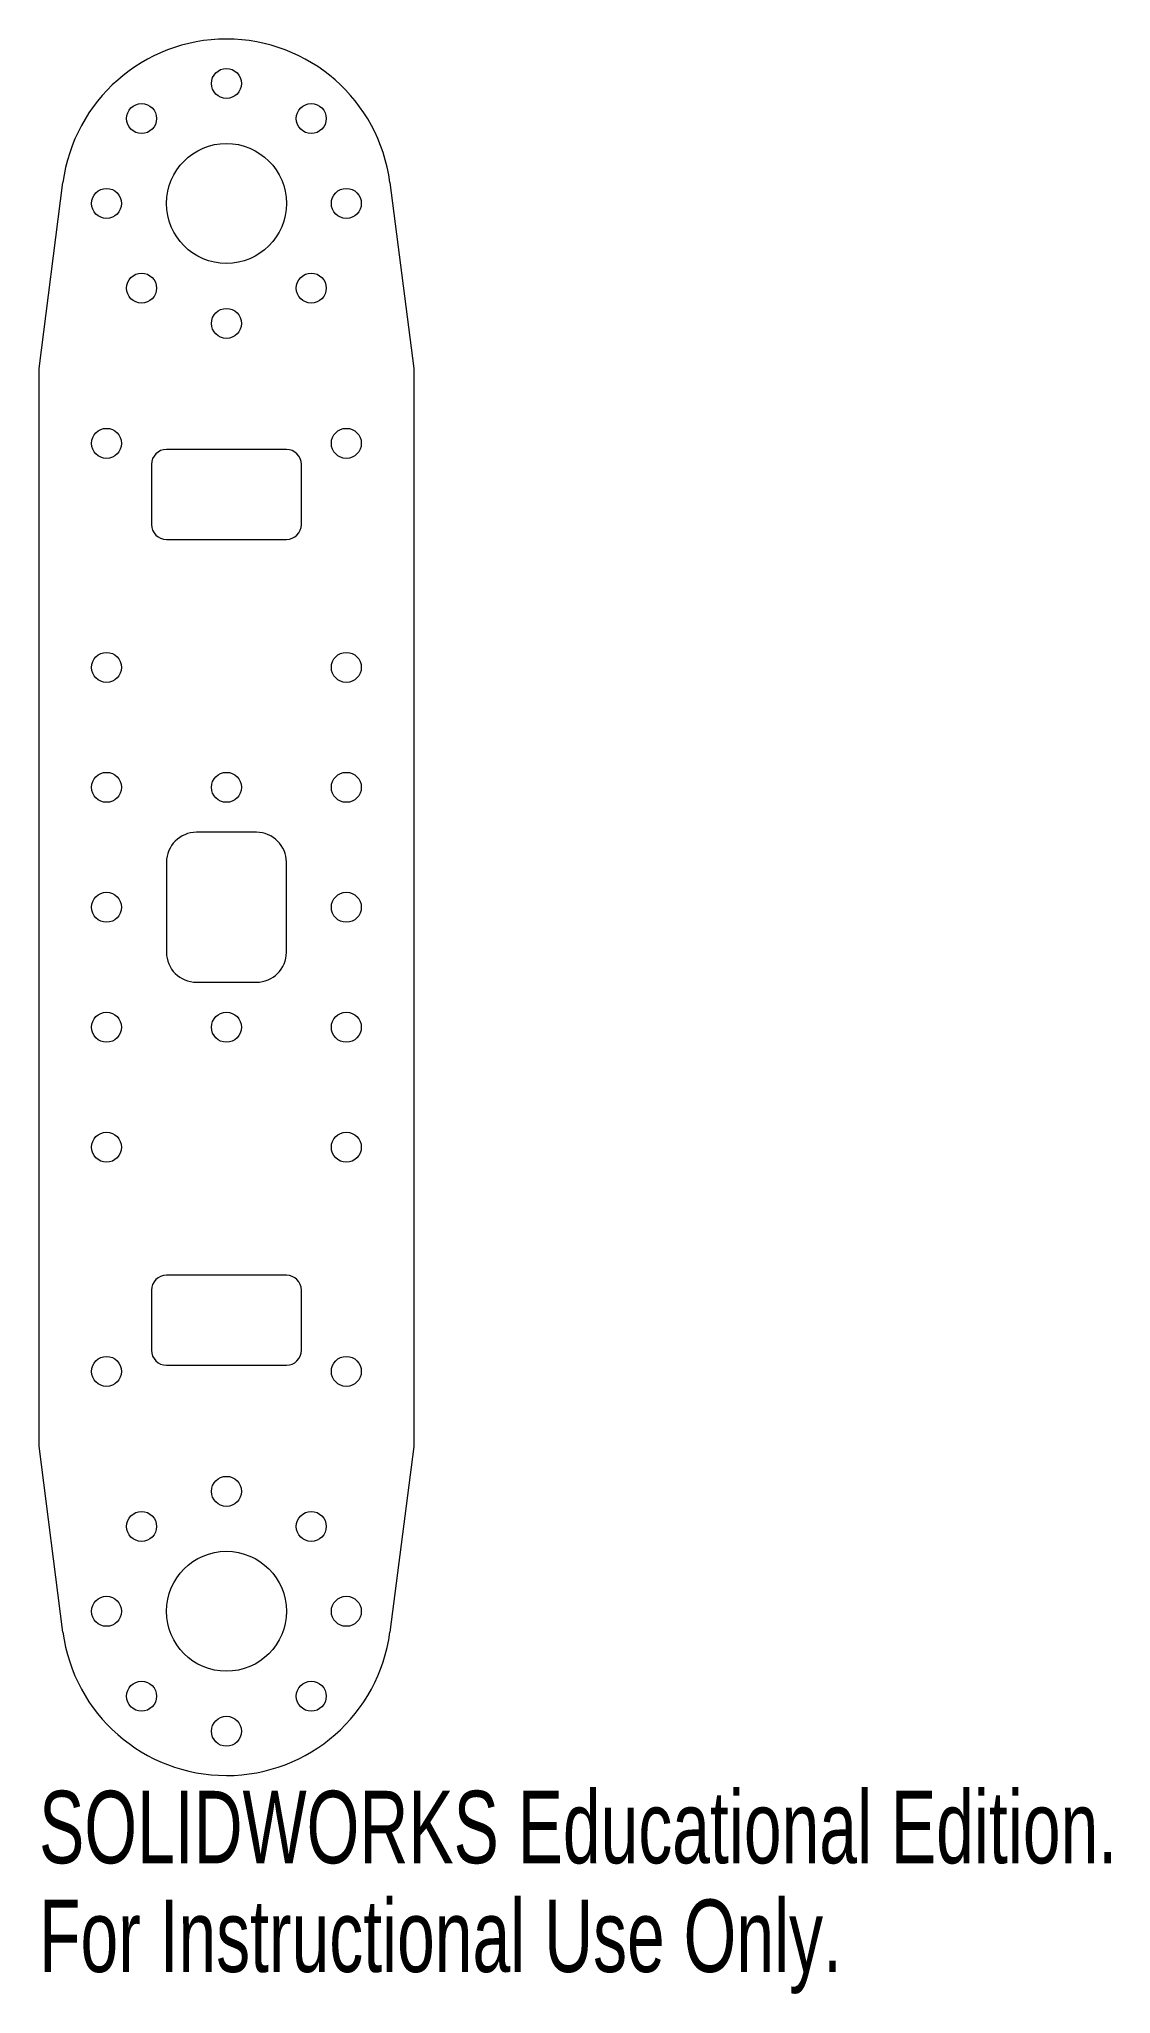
# Model space of a CAD drawing. Header units: millimetres. Extents: x -17 to 54, y -53 to 77.
import ezdxf

# ---------------------------------------------------------------- set-up
doc = ezdxf.new("R2010")
doc.units = ezdxf.units.MM
doc.styles.add('SLDTEXTSTYLE0', font='TXT', dxfattribs={"width": 0.7})

msp = doc.modelspace()

# ---------------------------------------------------------------- linework, layer by layer
at = {"color": 7, "linetype": 'Continuous', "lineweight": 15}
for p, q in [((-17.5, 54.93), (-15.91, 67.33)), ((5.9, 67.34), (7.5, 54.94)), ((-17.5, -16.94), (-17.5, 54.93)), ((7.5, 54.94), (7.5, 44.44)), ((-10, 48.53), (-10, 44.53)), ((-1, 49.53), (-9, 49.53)), ((0, 44.53), (0, 48.53)), ((7.5, 44.44), (7.5, -6.45)), ((-9, 43.53), (-1, 43.53)), ((-3, 24), (-7, 24)), ((-9, 22), (-9, 16)), ((-1, 16), (-1, 22)), ((-7, 14), (-3, 14)), ((-1, -5.54), (-9, -5.54)), ((7.5, -6.45), (7.5, -16.95)), ((-10, -6.54), (-10, -10.54)), ((0, -10.54), (0, -6.54)), ((-9, -11.54), (-1, -11.54)), ((-15.91, -29.34), (-17.5, -16.94)), ((7.5, -16.95), (5.9, -29.35))]:
    msp.add_line(p, q, dxfattribs=at)
for centre, radius in [((-5, 73.94), 1), ((-10.66, 71.6), 1), ((0.66, 71.6), 1), ((-5, 65.94), 4), ((-13, 65.94), 1), ((3, 65.94), 1), ((-10.66, 60.29), 1), ((0.66, 60.29), 1), ((-5, 57.94), 1), ((-13, 49.94), 1), ((3, 49.94), 1), ((-13, 35), 1), ((3, 35), 1), ((-13, 27), 1), ((-5, 27), 1), ((3, 27), 1), ((-13, 19), 1), ((3, 19), 1), ((-13, 11), 1), ((-5, 11), 1), ((3, 11), 1), ((-13, 3), 1), ((3, 3), 1), ((-13, -11.95), 1), ((3, -11.95), 1), ((-5, -19.95), 1), ((-10.66, -22.29), 1), ((0.66, -22.29), 1), ((-5, -27.95), 4), ((-13, -27.95), 1), ((3, -27.95), 1), ((-10.66, -33.61), 1), ((0.66, -33.61), 1), ((-5, -35.95), 1)]:
    msp.add_circle(centre, radius, dxfattribs=at)
for centre, radius, start, end in [((-5, 65.9), 11, 7.5473, 172.5087), ((-9, 48.53), 1, 90, 180), ((-1, 48.53), 1, 0, 90), ((-9, 44.53), 1, 180, 270), ((-1, 44.53), 1, 270, 0), ((-7, 22), 2, 90, 180), ((-3, 22), 2, 0, 90), ((-7, 16), 2, 180, 270), ((-3, 16), 2, 270, 0), ((-9, -6.54), 1, 90, 180), ((-1, -6.54), 1, 0, 90), ((-9, -10.54), 1, 180, 270), ((-1, -10.54), 1, 270, 0), ((-5, -27.9), 11, 187.4913, 352.4526)]:
    msp.add_arc(centre, radius, start, end, dxfattribs=at)

# ---------------------------------------------------------------- texts
at = {"color": 7, "linetype": 'Continuous', "char_height": 4.8336, "attachment_point": 1, "style": 'SLDTEXTSTYLE0'}
for s, insert in [('SOLIDWORKS Educational Edition.', (-17.5, -39.92)), ('For Instructional Use Only.', (-17.5, -47.17))]:
    msp.add_mtext(s, dxfattribs=dict(at, insert=insert))

doc.saveas('drawing.dxf')
